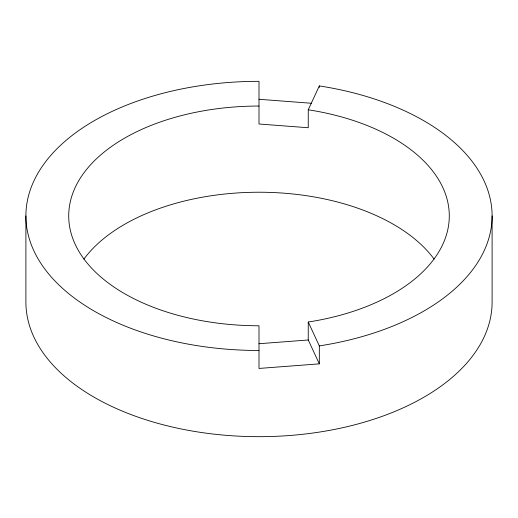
<?xml version="1.0" encoding="UTF-8"?>
<svg xmlns="http://www.w3.org/2000/svg" width="518" height="518" viewBox="0 0 518 518"><rect width="100%" height="100%" fill="white"/><g stroke="black" fill="none" stroke-linecap="round" stroke-linejoin="round"><path stroke-width="0.78" d="M308.249 109.79L319.328 85.917A233.1 134.576 0 0 1 492.1 215.909L492.1 302.091A233.1 134.576 0 0 1 259 436.674A233.1 134.576 0 0 1 25.9 302.091L25.9 215.909A233.1 134.576 0 0 1 259 81.326L259 124.003L308.249 127.745L308.249 109.79A190.287 109.861 0 0 1 449.287 215.909A190.287 109.861 0 0 1 308.249 322.021L308.249 339.976L319.328 363.856L259 368.44L259 325.77A190.287 109.861 0 0 1 68.713 215.909A190.287 109.861 0 0 1 259 106.048M259 343.725L308.249 339.976M259 99.281L311.286 103.257M308.249 322.021L319.328 345.901L319.328 363.856M319.328 85.917L319.328 87.477M83.91 259.078A190.287 109.861 0 0 1 259 192.23A190.287 109.861 0 0 1 434.09 259.078M492.1 215.909A233.1 134.576 0 0 1 319.328 345.901M259 350.485A233.1 134.576 0 0 1 25.9 215.909"/></g></svg>
